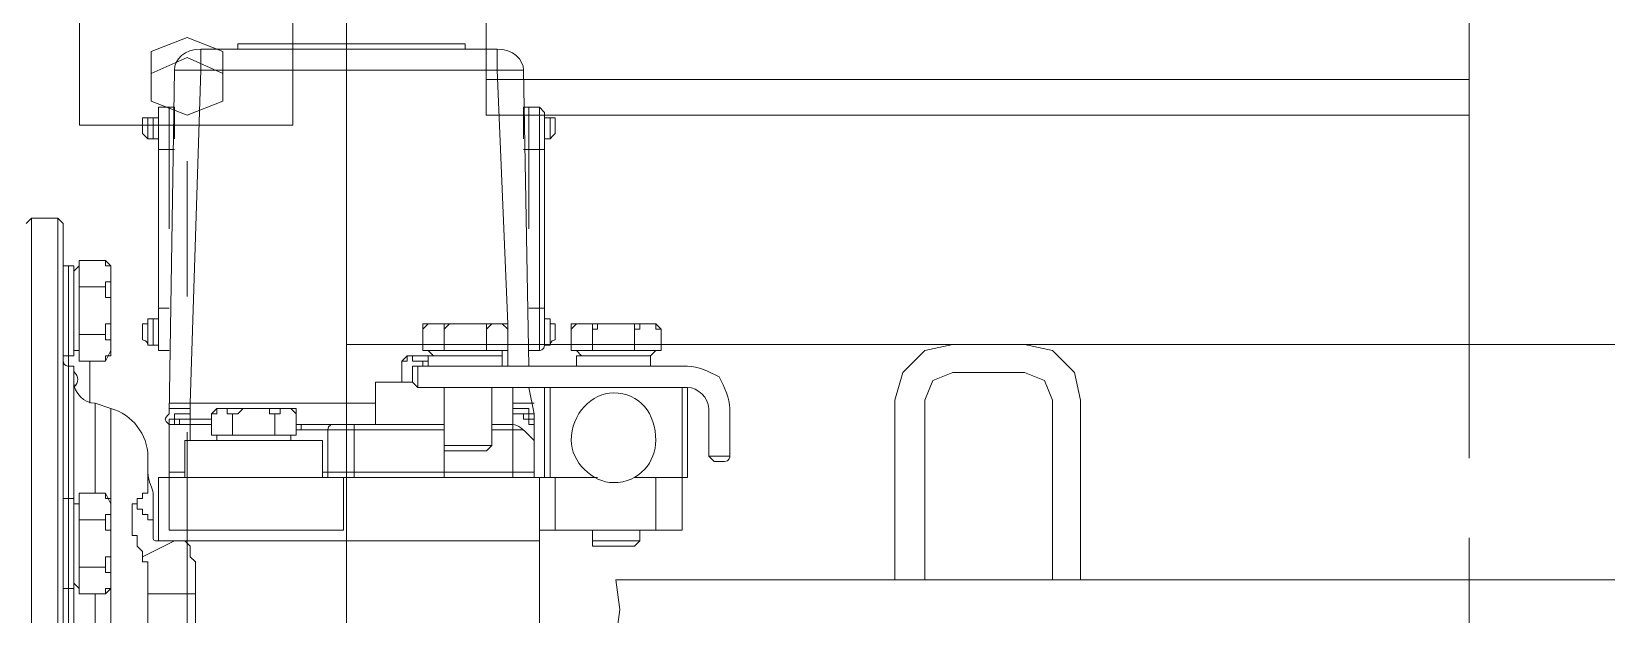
# Model space of a CAD drawing. Header units: millimetres. Extents: x 25083 to 52777, y 24772 to 45779.
# Drawn here: x 49317 to 49427.5, y 36914.4 to 36955.3 of the extents above; entities that cross this region are included whole.
import ezdxf

# ---------------------------------------------------------------- set-up
doc = ezdxf.new("R2010")
doc.units = ezdxf.units.MM
doc.layers.add('小车', color=7, linetype='Continuous')
doc.styles.get("Standard").update_dxf_attribs({"font": ''})
doc.styles.get('Standard').set_extended_font_data('SimSun')
doc.dimstyles.new('15', dxfattribs={"dimtxt": 15, "dimasz": 10, "dimexe": 2, "dimexo": 1, "dimgap": 1, "dimtad": 1, "dimdsep": 46, "dimtxsty": 'Standard', "dimcen": 2.5, "dimadec": 0, "dimazin": 0, "dimtfac": 1, "dimtmove": 2, "dimatfit": 3, "dimfxl": 1, "dimtolj": 1, "dimarcsym": 0})

# ---------------------------------------------------------------- blocks, each defined once
blk = doc.blocks.new('zw$D2F4')
at = {"color": 7, "lineweight": 5}
for points in [[(438.95, 1073.6), (438.95, 1072.11)], [(438.95, 1073.6), (459.74, 1073.6)], [(457.89, 1073.6), (441.17, 1073.6)], [(441.55, 1073.6), (441.55, 1073.97)], [(441.55, 1073.97), (457.51, 1073.97)], [(457.51, 1073.6), (457.51, 1073.97)], [(459.74, 1072.11), (459.74, 1073.6)], [(437.09, 1072.11), (436.72, 1047.98)], [(438.95, 1072.11), (437.09, 1072.11)], [(438.2, 1048.72), (438.95, 1072.11)], [(459.74, 1072.11), (438.95, 1072.11)], [(459.74, 1072.11), (460.49, 1054.29)], [(461.6, 1072.11), (459.74, 1072.11)], [(461.97, 1051.32), (461.6, 1072.11)], [(435.98, 1069.51), (435.98, 1052.43)], [(437.09, 1069.51), (435.98, 1069.51)], [(435.98, 1052.8), (435.98, 1069.14)], [(436.72, 1069.51), (436.72, 1060.97)], [(437.09, 1069.51), (437.09, 1067.29)], [(461.6, 1069.51), (461.6, 1067.29)], [(462.71, 1069.51), (461.6, 1069.51)], [(461.97, 1060.97), (461.97, 1069.51)], [(462.71, 1052.43), (462.71, 1069.51)], [(463.08, 1069.14), (463.08, 1052.8)], [(434.86, 1068.4), (434.86, 1068.77), (435.23, 1068.77)], [(434.86, 1067.66), (434.86, 1068.03)], [(435.23, 1068.77), (435.23, 1067.29)], [(435.6, 1068.77), (435.23, 1068.77)], [(435.6, 1067.29), (435.6, 1068.77)], [(435.98, 1068.77), (435.6, 1068.77)], [(463.08, 1068.77), (463.08, 1067.29)], [(463.08, 1068.77), (463.46, 1068.77)], [(463.46, 1067.29), (463.46, 1068.77)], [(463.83, 1068.4), (463.83, 1068.77), (463.46, 1068.77)], [(463.83, 1068.03), (463.83, 1067.66)], [(435.6, 1067.29), (435.23, 1067.29)], [(463.08, 1067.29), (463.46, 1067.29)], [(437.09, 1066.54), (435.98, 1066.54)], [(463.08, 1066.54), (461.6, 1066.54)], [(426.69, 1061.34), (427.06, 1061.72)], [(427.06, 1061.72), (427.06, 925.8)], [(428.92, 1061.72), (427.06, 1061.72)], [(428.92, 925.8), (428.92, 1061.72)], [(429.29, 1061.34), (428.92, 1061.72)], [(429.29, 926.17), (429.29, 1061.34)], [(429.66, 1058.37), (429.29, 1058.37)], [(429.29, 1058), (429.29, 1058.37)], [(430.03, 1058.37), (429.66, 1058.37)], [(429.66, 1058), (429.66, 1058.37)], [(429.66, 1058), (429.66, 1058.37)], [(430.03, 1052.06), (430.03, 1058.37)], [(430.03, 1058), (430.41, 1058.37)], [(430.03, 1058), (430.03, 1058.37)], [(430.41, 1051.69), (430.41, 1058.74)], [(432.26, 1058.74), (430.41, 1058.74)], [(432.63, 1058.37), (432.26, 1058.74)], [(432.26, 1058.74), (432.26, 1058.37), (432.63, 1058.37)], [(432.63, 1052.43), (432.63, 1058.37)], [(432.63, 1058.37), (432.63, 1058)], [(429.66, 1057.63), (429.66, 1058)], [(429.66, 1057.26), (429.66, 1057.63)], [(429.66, 1057.26), (429.66, 1057.63)], [(432.63, 1058), (432.63, 1057.26), (432.26, 1057.26), (432.26, 1056.89)], [(429.29, 1056.14), (429.29, 1056.52)], [(429.66, 1056.89), (429.66, 1056.52)], [(430.03, 1056.14), (430.03, 1056.52)], [(432.26, 1056.89), (430.41, 1056.89)], [(432.26, 1056.89), (432.26, 1056.14), (432.63, 1056.14), (432.63, 1055.4)], [(429.29, 1055.03), (429.29, 1055.4)], [(429.66, 1055.03), (429.66, 1055.77)], [(429.66, 1055.03), (429.66, 1055.77)], [(430.03, 1055.03), (430.03, 1055.4)], [(432.63, 1055.4), (432.63, 1054.29), (432.26, 1054.29), (432.26, 1053.55)], [(435.98, 1055.4), (436.72, 1055.4)], [(461.97, 1055.4), (463.08, 1055.4)], [(429.66, 1054.29), (429.66, 1054.66)], [(429.66, 1053.55), (429.66, 1053.92)], [(434.86, 1054.29), (435.23, 1054.29), (435.23, 1054.66)], [(435.23, 1054.66), (435.23, 1052.8)], [(435.6, 1054.66), (435.23, 1054.66)], [(435.6, 1052.8), (435.6, 1054.66)], [(435.98, 1054.66), (435.6, 1054.66)], [(454.91, 1054.29), (454.54, 1053.92)], [(454.54, 1053.92), (454.54, 1054.29), (454.91, 1054.29)], [(454.54, 1053.92), (454.54, 1052.43)], [(460.11, 1054.29), (454.91, 1054.29)], [(454.91, 1054.29), (455.29, 1054.29)], [(455.29, 1054.29), (456.03, 1054.29), (456.03, 1053.92)], [(456.03, 1053.92), (456.4, 1054.29), (457.51, 1054.29)], [(456.03, 1053.92), (456.03, 1052.43)], [(457.51, 1054.29), (459, 1054.29), (459, 1053.92)], [(459, 1053.92), (459.37, 1054.29), (459.74, 1054.29)], [(459, 1053.92), (459, 1052.43)], [(459.74, 1054.29), (460.49, 1054.29), (460.49, 1053.92)], [(460.11, 1054.29), (460.49, 1053.92)], [(460.49, 1053.92), (460.49, 1052.43)], [(463.08, 1054.66), (463.08, 1052.8)], [(463.08, 1054.66), (463.46, 1054.66)], [(463.46, 1052.8), (463.46, 1054.66)], [(463.83, 1054.29), (463.46, 1054.29), (463.46, 1054.66)], [(465.31, 1054.29), (464.94, 1053.92)], [(464.94, 1053.92), (464.94, 1054.29), (465.31, 1054.29)], [(464.94, 1053.92), (464.94, 1052.43)], [(470.88, 1054.29), (465.31, 1054.29)], [(465.31, 1054.29), (465.68, 1054.29)], [(465.68, 1054.29), (466.43, 1054.29), (466.43, 1053.92)], [(466.43, 1053.92), (466.8, 1053.92), (466.8, 1054.29), (467.91, 1054.29)], [(466.43, 1053.92), (466.43, 1052.43)], [(467.91, 1054.29), (469.4, 1054.29), (469.4, 1053.92)], [(469.4, 1053.92), (469.77, 1053.92), (469.77, 1054.29), (470.51, 1054.29)], [(469.4, 1053.92), (469.4, 1052.43)], [(470.51, 1054.29), (470.88, 1054.29), (470.88, 1053.92), (471.25, 1053.92)], [(470.88, 1054.29), (471.25, 1053.92)], [(471.25, 1053.92), (471.25, 1052.43)], [(429.66, 1053.17), (429.66, 1053.55)], [(429.66, 1052.8), (429.66, 1053.17)], [(429.66, 1052.8), (429.66, 1053.17)], [(429.66, 1052.43), (429.66, 1052.8)], [(429.66, 1052.43), (429.66, 1052.8)], [(432.26, 1053.55), (430.41, 1053.55)], [(432.26, 1053.55), (432.26, 1053.17), (432.63, 1053.17), (432.63, 1052.8)], [(432.63, 1052.8), (432.63, 1052.06), (432.26, 1052.06), (432.26, 1051.69)], [(435.6, 1052.8), (435.23, 1052.8)], [(463.08, 1052.8), (463.46, 1052.8)], [(429.29, 1052.06), (429.29, 1052.43)], [(429.29, 1052.06), (429.66, 1052.06)], [(429.66, 1052.06), (429.29, 1052.06)], [(429.66, 1052.06), (429.66, 1052.43)], [(429.66, 1052.06), (429.66, 1052.43)], [(429.66, 1052.06), (429.66, 1051.32)], [(430.03, 1052.06), (429.66, 1052.06)], [(430.03, 1052.43), (430.41, 1052.43)], [(430.03, 1052.06), (430.03, 1052.43)], [(432.26, 1051.69), (430.41, 1051.69)], [(431.15, 1048.72), (431.15, 1051.69)], [(431.15, 1050.57), (431.15, 1051.69)], [(432.63, 1052.43), (432.26, 1051.69)], [(436.72, 1052.43), (435.98, 1052.43)], [(453.43, 1052.06), (453.06, 1051.69)], [(453.06, 1051.69), (453.06, 1050.2)], [(453.06, 1051.69), (453.43, 1051.69)], [(454.91, 1052.06), (453.43, 1052.06)], [(453.43, 1051.69), (453.43, 1052.06), (453.8, 1052.06)], [(453.8, 1052.06), (453.8, 1051.69), (454.54, 1051.69)], [(460.49, 1052.43), (454.54, 1052.43)], [(454.54, 1051.69), (454.54, 1051.32)], [(454.54, 1051.69), (454.91, 1051.69)], [(455.29, 1052.06), (454.91, 1052.43)], [(454.91, 1052.06), (454.91, 1051.32)], [(460.11, 1052.06), (454.91, 1052.06)], [(460.11, 1052.06), (460.11, 1052.43)], [(460.49, 1052.43), (460.49, 1051.32)], [(461.97, 1052.43), (462.71, 1052.43)], [(471.25, 1052.43), (464.94, 1052.43)], [(465.68, 1052.06), (465.31, 1052.43)], [(465.31, 1052.06), (465.31, 1051.32)], [(470.51, 1052.06), (465.31, 1052.06)], [(470.51, 1052.06), (470.88, 1052.43)], [(429.66, 1051.32), (429.66, 1042.03)], [(430.03, 1051.32), (429.66, 1051.32)], [(430.03, 996.36), (430.03, 1051.32)], [(431.15, 1048.72), (431.15, 1050.57)], [(453.8, 1050.2), (453.8, 1050.95)], [(454.17, 1049.83), (454.17, 1051.32)], [(473.11, 1051.32), (454.17, 1051.32)], [(451.2, 1050.2), (451.2, 1047.23)], [(453.8, 1050.2), (451.2, 1050.2)], [(454.17, 1049.83), (473.11, 1049.83)], [(456.03, 1049.83), (456.03, 1045.75)], [(459.37, 1049.83), (459.37, 1045.75)], [(460.86, 1049.83), (460.86, 1047.23)], [(462.34, 1047.98), (461.97, 1049.83)], [(463.08, 1043.52), (463.08, 1049.83)], [(463.46, 1043.52), (463.46, 1049.83)], [(472.74, 1039.81), (472.74, 1049.83)], [(473.11, 1043.52), (473.11, 1049.83)], [(431.52, 1048.72), (431.52, 1042.4)], [(432.63, 1048.35), (431.52, 1048.72)], [(432.63, 939.17), (432.63, 1048.35)], [(436.72, 1048.72), (438.2, 1048.72)], [(438.2, 1048.35), (436.72, 1048.35), (436.72, 1047.98)], [(438.2, 1048.35), (438.2, 1048.72)], [(438.2, 1048.72), (451.2, 1048.72)], [(440.06, 1048.35), (439.69, 1047.98)], [(439.69, 1047.98), (440.06, 1047.98), (440.06, 1048.35)], [(445.26, 1048.35), (440.06, 1048.35)], [(440.06, 1048.35), (440.43, 1048.35)], [(440.43, 1048.35), (440.8, 1048.35), (440.8, 1047.98), (441.17, 1047.98)], [(441.17, 1047.98), (441.55, 1047.98), (441.92, 1048.35), (442.66, 1048.35)], [(442.66, 1048.35), (443.77, 1048.35), (443.77, 1047.98), (444.15, 1047.98)], [(444.15, 1047.98), (444.52, 1047.98), (444.52, 1048.35), (444.89, 1048.35)], [(444.89, 1048.35), (445.63, 1048.35), (445.63, 1047.98)], [(445.26, 1048.35), (445.63, 1047.98)], [(460.86, 1048.72), (462.34, 1048.72)], [(462.34, 1047.98), (461.97, 1047.98), (461.97, 1048.35), (461.23, 1048.35), (460.86, 1048.35)], [(474.6, 1045), (474.6, 1048.35)], [(476.08, 1045), (476.08, 1048.35)], [(438.2, 1047.98), (437.09, 1047.98), (437.09, 1047.6), (436.72, 1047.6), (436.72, 1047.23)], [(438.2, 1047.98), (437.09, 1047.98), (437.09, 1047.6), (436.72, 1047.6), (436.72, 1047.23)], [(436.72, 1039.81), (436.72, 1047.23)], [(437.09, 1047.23), (436.72, 1047.23), (436.72, 1046.86)], [(437.09, 1047.23), (436.72, 1047.23), (436.72, 1046.86)], [(437.46, 1047.6), (437.09, 1047.6), (437.09, 1047.23)], [(438.2, 1047.23), (437.09, 1047.23)], [(437.46, 1047.23), (437.09, 1047.23)], [(437.46, 1047.23), (437.46, 1047.6)], [(438.2, 1047.6), (437.46, 1047.6)], [(438.2, 1047.23), (437.46, 1047.23)], [(438.2, 1047.23), (437.46, 1047.23)], [(438.2, 1047.98), (438.2, 1047.23)], [(438.2, 1047.23), (438.2, 1047.6)], [(439.69, 1047.6), (438.2, 1047.6)], [(438.2, 1047.23), (438.2, 1046.12)], [(439.69, 1047.23), (438.2, 1047.23)], [(439.69, 1047.98), (439.69, 1046.49)], [(441.17, 1047.98), (441.17, 1046.49)], [(444.15, 1047.98), (444.15, 1046.49)], [(445.63, 1047.98), (445.63, 1046.49)], [(446.37, 1047.23), (445.63, 1047.23)], [(446.37, 1047.23), (446, 1047.23), (446, 1046.86)], [(454.17, 1047.23), (446.37, 1047.23)], [(449.72, 1047.23), (449.72, 1043.52)], [(455.29, 1047.23), (454.17, 1047.23)], [(455.29, 1047.23), (456.03, 1047.23)], [(459.37, 1047.23), (460.86, 1047.23)], [(462.34, 1047.23), (461.97, 1047.23), (461.97, 1047.6), (461.6, 1047.6), (461.6, 1047.98), (460.86, 1047.98)], [(462.34, 1047.23), (462.34, 1047.6), (461.97, 1047.6), (461.97, 1047.98), (461.6, 1047.98), (461.23, 1047.98), (460.86, 1047.98)], [(460.86, 1047.23), (460.86, 1046.86)], [(462.34, 1043.52), (462.34, 1047.23)], [(437.83, 1046.12), (437.83, 1043.52)], [(447.49, 1046.12), (437.83, 1046.12)], [(445.63, 1046.49), (439.69, 1046.49)], [(440.06, 1046.12), (440.06, 1046.49)], [(445.26, 1046.12), (445.26, 1046.49)], [(446, 1046.86), (445.63, 1046.86)], [(456.03, 1046.86), (446, 1046.86)], [(447.49, 1046.12), (447.49, 1043.52)], [(447.86, 1043.52), (447.86, 1046.86)], [(461.6, 1046.86), (459.37, 1046.86)], [(460.86, 1046.86), (460.86, 1043.52)], [(461.97, 1046.49), (462.34, 1046.12)], [(462.34, 1043.89), (462.34, 1046.12)], [(435.23, 1043.89), (435.23, 1045)], [(456.03, 1045.38), (456.03, 1045.75)], [(456.03, 1045.75), (459.37, 1045.75)], [(456.03, 1043.52), (456.03, 1045.38)], [(456.03, 1045.38), (459, 1045.38)], [(459, 1045.38), (459.37, 1045.75)], [(474.6, 1045), (476.08, 1045)], [(435.23, 1043.89), (435.23, 1042.4), (434.86, 1042.4), (434.86, 1042.03), (434.49, 1042.03), (434.49, 1041.66), (434.12, 1041.66)], [(436.72, 1043.89), (437.83, 1043.89)], [(462.34, 1043.89), (447.49, 1043.89)], [(474.97, 1044.63), (475.71, 1044.63)], [(435.98, 1039.06), (435.98, 1043.52)], [(466.8, 1043.52), (435.98, 1043.52)], [(448.97, 1039.81), (448.97, 1043.52)], [(462.71, 952.16), (462.71, 1043.52)], [(463.83, 1043.52), (463.83, 1039.81)], [(473.11, 1043.52), (469.4, 1043.52)], [(470.88, 1039.81), (470.88, 1043.52)], [(429.66, 1042.03), (429.29, 1042.03)], [(429.29, 1041.66), (429.29, 1042.03)], [(430.03, 1042.03), (429.66, 1042.03)], [(429.66, 1041.66), (429.66, 1042.03)], [(429.66, 1041.66), (429.66, 1042.03)], [(429.66, 1041.29), (429.66, 1041.66)], [(429.66, 1041.29), (429.66, 1041.66)], [(430.03, 1041.66), (430.03, 1042.03)], [(430.03, 1041.66), (430.41, 1041.66)], [(430.41, 1035.35), (430.41, 1042.4)], [(432.26, 1042.4), (430.41, 1042.4)], [(432.63, 1041.66), (432.26, 1042.4)], [(432.26, 1042.4), (432.26, 1042.03), (432.63, 1042.03), (432.63, 1041.66)], [(432.63, 1035.72), (432.63, 1041.66)], [(432.63, 1041.66), (432.63, 1041.29)], [(434.86, 1037.95), (434.86, 1038.32), (434.49, 1038.69), (434.49, 1039.43), (434.12, 1039.43), (434.12, 1040.92), (434.12, 1041.29), (434.12, 1041.66)], [(435.6, 1040.55), (435.23, 1040.55), (435.23, 1040.92), (434.86, 1040.92), (434.86, 1041.29), (434.49, 1041.29), (434.49, 1041.66), (434.12, 1041.66)], [(435.6, 1039.43), (435.6, 1042.4)], [(429.66, 1040.92), (429.66, 1041.29)], [(429.66, 1040.92), (429.66, 1041.29)], [(429.66, 1040.92), (429.66, 1040.55)], [(429.66, 1040.18), (429.66, 1040.55)], [(432.26, 1040.55), (430.41, 1040.55)], [(432.63, 1041.29), (432.63, 1040.92), (432.26, 1040.92), (432.26, 1040.55)], [(432.26, 1040.55), (432.26, 1039.81), (432.63, 1039.81), (432.63, 1038.69)], [(429.66, 1039.81), (429.66, 1039.43)], [(448.97, 1039.81), (436.72, 1039.81)], [(472.74, 1039.81), (462.71, 1039.81)], [(466.43, 1039.81), (466.43, 1039.06)], [(469.77, 1039.81), (469.77, 1039.06)], [(429.29, 1038.69), (429.29, 1039.06)], [(429.66, 1038.32), (429.66, 1039.06)], [(429.66, 1038.32), (429.66, 1039.06)], [(430.03, 1038.69), (430.03, 1039.06)], [(432.63, 1038.69), (432.63, 1037.95), (432.26, 1037.95), (432.26, 1037.21)], [(437.09, 1039.06), (434.86, 1037.95)], [(435.98, 1039.06), (462.71, 1039.06)], [(438.57, 1035.35), (438.57, 1037.58), (438.2, 1037.95), (438.2, 1038.69), (437.83, 1039.06)], [(466.43, 1038.69), (466.43, 1039.06)], [(466.43, 1039.06), (469.77, 1039.06)], [(466.43, 1038.69), (469.4, 1038.69)], [(469.4, 1038.69), (469.77, 1039.06)], [(429.29, 1037.58), (429.29, 1037.95)], [(429.66, 1037.21), (429.66, 1037.58)], [(430.03, 1037.58), (430.03, 1037.95)], [(432.26, 1037.21), (430.41, 1037.21)], [(432.26, 1037.21), (432.26, 1036.83), (432.63, 1036.83), (432.63, 1036.09)], [(434.86, 1037.95), (434.86, 1037.58), (435.23, 1037.58), (435.23, 1035.35)], [(429.29, 1035.72), (429.29, 1036.09)], [(429.66, 1036.46), (429.66, 1036.83)], [(429.66, 1036.46), (429.66, 1036.83)], [(429.66, 1036.09), (429.66, 1036.46)], [(429.66, 1035.72), (429.66, 1036.09)], [(429.66, 1035.72), (429.66, 1036.09)], [(430.03, 1036.09), (430.41, 1035.72)], [(430.03, 1035.72), (430.03, 1036.09)], [(432.63, 1036.09), (432.63, 1035.72), (432.26, 1035.72), (432.26, 1035.35)], [(429.66, 1035.72), (429.29, 1035.72)], [(429.66, 1035.72), (429.66, 1016.78)], [(430.03, 1035.72), (429.66, 1035.72)], [(432.26, 1035.35), (430.41, 1035.35)], [(431.52, 1035.35), (431.52, 1016.78)], [(432.63, 1035.72), (432.26, 1035.35)], [(435.23, 942.51), (435.23, 1035.35)], [(438.57, 1035.35), (435.23, 1035.35)], [(438.57, 1035.35), (438.57, 1032.75)]]:
    blk.add_lwpolyline(points, dxfattribs=at)
for points in [[(438.95, 1073.6), (437.83, 1073.6), (437.09, 1072.86), (437.09, 1072.11)], [(441.55, 1073.97), (441.55, 1073.97), (441.92, 1073.97), (441.92, 1073.97)], [(441.92, 1073.97), (442.29, 1073.97), (442.29, 1073.97), (442.66, 1073.97)], [(456.03, 1073.97), (456.4, 1073.97), (456.4, 1073.97), (456.77, 1073.97)], [(456.77, 1073.97), (456.77, 1073.97), (457.14, 1073.97), (457.14, 1073.97)], [(461.6, 1072.11), (461.6, 1072.86), (460.86, 1073.6), (459.74, 1073.6)], [(435.98, 1069.51), (435.98, 1069.51), (435.98, 1069.14), (435.98, 1069.14)], [(463.08, 1069.14), (463.08, 1069.14), (462.71, 1069.51), (462.71, 1069.51)], [(434.86, 1068.4), (434.86, 1068.4), (434.86, 1068.4), (434.86, 1068.4)], [(434.86, 1068.4), (434.86, 1068.4), (434.86, 1068.4), (434.86, 1068.4)], [(434.86, 1068.4), (434.86, 1068.03), (434.86, 1068.03), (434.86, 1068.03)], [(463.83, 1068.4), (463.83, 1068.4), (463.83, 1068.4), (463.83, 1068.4)], [(463.83, 1068.4), (463.83, 1068.4), (463.83, 1068.4), (463.83, 1068.4)], [(463.83, 1068.03), (463.83, 1068.03), (463.83, 1068.03), (463.83, 1068.4)], [(434.86, 1067.66), (435.23, 1067.29), (435.23, 1067.29), (435.23, 1067.29)], [(434.86, 1067.66), (434.86, 1067.66), (434.86, 1067.66), (434.86, 1067.66)], [(435.6, 1067.29), (435.6, 1067.29), (435.6, 1067.29), (435.6, 1067.29)], [(435.6, 1067.29), (435.6, 1067.29), (435.6, 1067.29), (435.98, 1067.29)], [(435.6, 1067.29), (435.6, 1067.29), (435.6, 1067.29), (435.98, 1067.29)], [(463.08, 1067.29), (463.08, 1067.29), (463.08, 1067.29), (463.08, 1067.29)], [(463.08, 1067.29), (463.08, 1067.29), (463.08, 1067.29), (463.08, 1067.29)], [(463.08, 1067.29), (463.08, 1067.29), (463.08, 1067.29), (463.08, 1067.29)], [(463.46, 1067.29), (463.46, 1067.29), (463.46, 1067.29), (463.83, 1067.66)], [(463.83, 1067.66), (463.83, 1067.66), (463.83, 1067.66), (463.83, 1067.66)], [(429.66, 1058.37), (429.66, 1058.37), (429.66, 1058.37), (429.66, 1058.37)], [(429.66, 1058.37), (429.66, 1058.37), (429.66, 1058.37), (429.66, 1058.37)], [(429.66, 1058.37), (429.66, 1058.37), (429.66, 1058.37), (429.66, 1058.37)], [(429.66, 1058.37), (429.66, 1058.37), (429.66, 1058.37), (429.66, 1058.37)], [(429.66, 1058.37), (429.66, 1058.37), (429.66, 1058.37), (429.66, 1058.37)], [(429.66, 1058.37), (429.66, 1058.37), (429.66, 1058.37), (429.66, 1058.37)], [(429.66, 1058.37), (429.66, 1058.37), (429.66, 1058.37), (429.66, 1058.37)], [(429.66, 1058.37), (429.66, 1058.37), (429.66, 1058.37), (429.66, 1058.37)], [(429.66, 1058.37), (429.66, 1058.37), (429.66, 1058.37), (429.66, 1058.37)], [(429.66, 1058.37), (429.66, 1058.37), (429.66, 1058.37), (429.66, 1058.37)], [(429.29, 1057.63), (429.29, 1057.63), (429.29, 1057.63), (429.29, 1057.26)], [(429.29, 1057.63), (429.29, 1057.63), (429.29, 1057.63), (429.29, 1057.63)], [(429.66, 1057.63), (429.66, 1057.63), (429.66, 1057.63), (429.66, 1058)], [(429.66, 1058), (429.66, 1058), (429.66, 1058), (429.66, 1058)], [(429.66, 1058), (429.66, 1058), (429.66, 1058), (429.66, 1058)], [(429.66, 1058), (429.66, 1058), (429.66, 1058), (429.66, 1058)], [(429.66, 1058), (429.66, 1058), (429.66, 1058), (429.66, 1058)], [(429.66, 1057.63), (429.66, 1057.63), (429.66, 1057.63), (429.66, 1057.63)], [(429.66, 1056.89), (429.66, 1056.89), (429.66, 1057.26), (429.66, 1057.26)], [(429.66, 1056.89), (429.66, 1056.89), (429.66, 1057.26), (429.66, 1057.26)], [(429.66, 1057.26), (429.66, 1057.26), (429.66, 1057.26), (429.66, 1057.26)], [(429.66, 1057.26), (429.66, 1057.26), (429.66, 1057.26), (429.66, 1057.26)], [(430.03, 1057.63), (430.03, 1057.63), (430.03, 1057.63), (430.03, 1057.63)], [(430.03, 1057.26), (430.03, 1057.63), (430.03, 1057.63), (430.03, 1057.63)], [(429.29, 1056.52), (429.29, 1056.52), (429.29, 1056.52), (429.29, 1056.89)], [(429.29, 1056.52), (429.29, 1056.52), (429.29, 1056.52), (429.29, 1056.14)], [(429.66, 1056.14), (429.66, 1056.52), (429.66, 1056.52), (429.66, 1056.89)], [(429.66, 1056.52), (429.66, 1056.52), (429.66, 1056.52), (429.66, 1056.89)], [(429.66, 1056.89), (429.66, 1056.89), (429.66, 1056.89), (429.66, 1056.89)], [(429.66, 1056.14), (429.66, 1056.14), (429.66, 1056.52), (429.66, 1056.52)], [(429.66, 1056.14), (429.66, 1056.14), (429.66, 1056.14), (429.66, 1056.14)], [(429.66, 1055.77), (429.66, 1055.77), (429.66, 1055.77), (429.66, 1056.14)], [(429.66, 1055.77), (429.66, 1055.77), (429.66, 1056.14), (429.66, 1056.14)], [(429.66, 1056.14), (429.66, 1056.14), (429.66, 1056.14), (429.66, 1056.14)], [(430.03, 1056.89), (430.03, 1056.52), (430.03, 1056.52), (430.03, 1056.52)], [(430.03, 1056.14), (430.03, 1056.52), (430.03, 1056.52), (430.03, 1056.52)], [(429.66, 1055.03), (429.66, 1054.66), (429.66, 1054.66), (429.66, 1054.66)], [(429.66, 1055.03), (429.66, 1054.66), (429.66, 1054.66), (429.66, 1054.29)], [(429.29, 1054.29), (429.29, 1054.29), (429.29, 1054.29), (429.29, 1053.92)], [(429.29, 1053.92), (429.29, 1053.92), (429.29, 1053.92), (429.29, 1053.92)], [(429.66, 1054.66), (429.66, 1054.29), (429.66, 1054.29), (429.66, 1054.29)], [(429.66, 1054.29), (429.66, 1054.29), (429.66, 1054.29), (429.66, 1054.29)], [(429.66, 1054.29), (429.66, 1054.29), (429.66, 1054.29), (429.66, 1054.29)], [(429.66, 1054.29), (429.66, 1054.29), (429.66, 1053.92), (429.66, 1053.92)], [(429.66, 1054.29), (429.66, 1053.92), (429.66, 1053.92), (429.66, 1053.92)], [(429.66, 1053.92), (429.66, 1053.55), (429.66, 1053.55), (429.66, 1053.17)], [(429.66, 1053.92), (429.66, 1053.92), (429.66, 1053.92), (429.66, 1053.92)], [(430.03, 1053.92), (430.03, 1054.29), (430.03, 1054.29), (430.03, 1054.29)], [(430.03, 1053.92), (430.03, 1053.92), (430.03, 1053.92), (430.03, 1053.92)], [(434.86, 1054.29), (434.86, 1054.29), (434.86, 1054.29), (434.86, 1054.29)], [(434.86, 1054.29), (434.86, 1054.29), (434.86, 1053.92), (434.86, 1053.92)], [(434.86, 1053.92), (434.86, 1053.92), (434.86, 1053.55), (434.86, 1053.55)], [(463.83, 1054.29), (463.83, 1054.29), (463.83, 1054.29), (463.83, 1054.29)], [(463.83, 1053.92), (463.83, 1053.92), (463.83, 1054.29), (463.83, 1054.29)], [(463.83, 1053.55), (463.83, 1053.55), (463.83, 1053.92), (463.83, 1053.92)], [(429.29, 1053.17), (429.29, 1053.17), (429.29, 1053.17), (429.29, 1052.8)], [(429.29, 1052.8), (429.29, 1052.8), (429.29, 1052.8), (429.29, 1052.8)], [(429.66, 1053.55), (429.66, 1053.55), (429.66, 1053.55), (429.66, 1053.17)], [(429.66, 1053.17), (429.66, 1053.17), (429.66, 1053.17), (429.66, 1053.17)], [(429.66, 1053.17), (429.66, 1053.17), (429.66, 1053.17), (429.66, 1053.17)], [(429.66, 1052.8), (429.66, 1052.8), (429.66, 1052.8), (429.66, 1052.8)], [(429.66, 1052.8), (429.66, 1052.8), (429.66, 1052.8), (429.66, 1052.8)], [(430.03, 1052.8), (430.03, 1053.17), (430.03, 1053.17), (430.03, 1053.17)], [(430.03, 1052.8), (430.03, 1052.8), (430.03, 1052.8), (430.03, 1052.8)], [(430.03, 1052.8), (430.03, 1052.8), (430.03, 1052.8), (430.03, 1052.8)], [(434.86, 1053.55), (434.86, 1053.55), (434.86, 1053.17), (434.86, 1053.17)], [(434.86, 1053.17), (435.23, 1053.17), (435.23, 1052.8), (435.23, 1052.8)], [(435.6, 1052.8), (435.6, 1052.8), (435.6, 1052.8), (435.6, 1052.8)], [(435.6, 1052.8), (435.6, 1052.8), (435.6, 1052.8), (435.98, 1052.8)], [(435.6, 1052.8), (435.6, 1052.8), (435.6, 1052.8), (435.98, 1052.8)], [(435.98, 1052.8), (435.98, 1052.43), (435.98, 1052.43), (435.98, 1052.43)], [(462.71, 1052.43), (462.71, 1052.43), (463.08, 1052.43), (463.08, 1052.8)], [(463.08, 1052.8), (463.08, 1052.8), (463.08, 1052.8), (463.08, 1052.8)], [(463.08, 1052.8), (463.08, 1052.8), (463.08, 1052.8), (463.08, 1052.8)], [(463.08, 1052.8), (463.08, 1052.8), (463.08, 1052.8), (463.08, 1052.8)], [(463.46, 1052.8), (463.46, 1052.8), (463.46, 1053.17), (463.83, 1053.17)], [(463.83, 1053.17), (463.83, 1053.17), (463.83, 1053.55), (463.83, 1053.55)], [(429.29, 1051.69), (429.29, 1051.32), (429.66, 1051.32), (429.66, 1051.32)], [(429.66, 1052.43), (429.66, 1052.43), (429.66, 1052.43), (429.66, 1052.43)], [(429.66, 1052.43), (429.66, 1052.43), (429.66, 1052.43), (429.66, 1052.43)], [(429.66, 1052.43), (429.66, 1052.43), (429.66, 1052.43), (429.66, 1052.43)], [(429.66, 1052.43), (429.66, 1052.43), (429.66, 1052.43), (429.66, 1052.43)], [(429.66, 1052.06), (429.66, 1052.06), (429.66, 1052.06), (429.66, 1052.06)], [(429.66, 1052.06), (429.66, 1052.06), (429.66, 1052.06), (429.66, 1052.06)], [(429.66, 1052.06), (429.66, 1052.06), (429.66, 1052.06), (429.66, 1052.06)], [(429.66, 1052.06), (429.66, 1052.06), (429.66, 1052.06), (429.66, 1052.06)], [(429.66, 1052.06), (429.66, 1052.06), (429.66, 1052.06), (429.66, 1052.06)], [(429.66, 1052.06), (429.66, 1052.06), (429.66, 1052.06), (429.66, 1052.06)], [(429.66, 1052.06), (429.66, 1052.06), (429.66, 1052.06), (429.66, 1052.06)], [(429.66, 1052.06), (429.66, 1052.06), (429.66, 1052.06), (429.66, 1052.06)], [(460.11, 1051.69), (460.11, 1052.06), (460.11, 1052.06), (460.11, 1052.06)], [(460.11, 1051.69), (460.11, 1052.06), (460.11, 1052.06), (460.11, 1052.06)], [(460.11, 1051.32), (460.11, 1051.69), (460.11, 1051.69), (460.11, 1051.69)], [(470.51, 1051.69), (470.51, 1052.06), (470.51, 1052.06), (470.51, 1052.06)], [(470.51, 1051.69), (470.51, 1052.06), (470.51, 1052.06), (470.51, 1052.06)], [(470.51, 1051.32), (470.51, 1051.69), (470.51, 1051.69), (470.51, 1051.69)], [(430.03, 1049.83), (430.41, 1050.2), (430.41, 1050.57), (430.03, 1050.95)], [(430.03, 1050.2), (430.03, 1050.2), (430.03, 1050.57), (430.03, 1050.57)], [(454.17, 1051.32), (454.17, 1051.32), (454.17, 1051.32), (453.8, 1051.32)], [(453.8, 1051.32), (453.8, 1051.32), (453.8, 1051.32), (453.8, 1050.95)], [(475.34, 1050.57), (474.6, 1050.95), (473.85, 1051.32), (473.11, 1051.32)], [(476.08, 1048.35), (476.08, 1049.09), (475.71, 1049.83), (475.34, 1050.57)], [(430.03, 1050.2), (430.03, 1049.46), (430.78, 1048.72), (431.52, 1048.72)], [(453.8, 1050.2), (453.8, 1050.2), (454.17, 1049.83), (454.17, 1049.83)], [(474.6, 1048.35), (474.6, 1049.09), (473.85, 1049.83), (473.11, 1049.83)], [(435.23, 1045), (435.23, 1046.49), (434.12, 1047.98), (432.63, 1048.35)], [(438.2, 1048.35), (438.2, 1048.35), (438.2, 1048.35), (438.2, 1047.98)], [(436.72, 1047.98), (436.35, 1047.6), (436.35, 1047.6), (436.72, 1047.23)], [(436.72, 1047.23), (436.72, 1047.23), (436.72, 1047.23), (436.72, 1047.23)], [(438.2, 1047.98), (438.2, 1047.98), (438.2, 1047.98), (438.2, 1047.98)], [(438.2, 1047.6), (438.2, 1047.6), (438.2, 1047.6), (438.2, 1047.6)], [(438.2, 1047.23), (438.2, 1047.23), (438.2, 1047.23), (438.2, 1047.23)], [(438.2, 1047.23), (438.2, 1047.23), (438.2, 1047.23), (438.2, 1047.23)], [(438.2, 1047.23), (438.2, 1047.23), (438.2, 1047.23), (438.2, 1047.23)], [(448.23, 1047.23), (448.23, 1047.23), (447.86, 1047.23), (447.86, 1046.86)], [(461.97, 1046.49), (461.6, 1046.86), (461.23, 1047.23), (460.86, 1047.23)], [(460.86, 1047.23), (460.86, 1047.23), (460.86, 1047.23), (460.86, 1047.23)], [(462.34, 1047.23), (462.34, 1047.6), (462.34, 1047.6), (462.34, 1047.98)], [(462.34, 1047.23), (462.34, 1047.23), (462.34, 1047.23), (462.34, 1047.23)], [(474.6, 1045), (474.6, 1045), (474.97, 1044.63), (474.97, 1044.63)], [(475.71, 1044.63), (476.08, 1044.63), (476.08, 1045), (476.08, 1045)], [(435.23, 1043.89), (435.23, 1043.15), (435.6, 1042.78), (435.6, 1042.4)], [(429.66, 1042.03), (429.66, 1042.03), (429.66, 1042.03), (429.66, 1042.03)], [(429.66, 1042.03), (429.66, 1042.03), (429.66, 1042.03), (429.66, 1042.03)], [(429.66, 1042.03), (429.66, 1042.03), (429.66, 1042.03), (429.66, 1042.03)], [(429.66, 1042.03), (429.66, 1042.03), (429.66, 1042.03), (429.66, 1042.03)], [(429.66, 1042.03), (429.66, 1042.03), (429.66, 1042.03), (429.66, 1042.03)], [(429.66, 1042.03), (429.66, 1042.03), (429.66, 1042.03), (429.66, 1042.03)], [(429.66, 1042.03), (429.66, 1042.03), (429.66, 1042.03), (429.66, 1042.03)], [(429.66, 1042.03), (429.66, 1042.03), (429.66, 1042.03), (429.66, 1042.03)], [(429.66, 1042.03), (429.66, 1042.03), (429.66, 1042.03), (429.66, 1042.03)], [(429.66, 1042.03), (429.66, 1042.03), (429.66, 1042.03), (429.66, 1042.03)], [(429.66, 1041.66), (429.66, 1041.66), (429.66, 1041.66), (429.66, 1041.66)], [(429.66, 1041.66), (429.66, 1041.66), (429.66, 1041.66), (429.66, 1041.66)], [(429.66, 1041.66), (429.66, 1041.66), (429.66, 1041.66), (429.66, 1041.66)], [(429.66, 1041.66), (429.66, 1041.66), (429.66, 1041.66), (429.66, 1041.66)], [(429.29, 1041.29), (429.29, 1040.92), (429.29, 1040.92), (429.29, 1040.92)], [(429.29, 1041.29), (429.29, 1041.29), (429.29, 1041.29), (429.29, 1041.29)], [(429.66, 1041.29), (429.66, 1041.29), (429.66, 1041.29), (429.66, 1041.29)], [(429.66, 1041.29), (429.66, 1041.29), (429.66, 1041.29), (429.66, 1041.29)], [(429.66, 1040.18), (429.66, 1040.55), (429.66, 1040.55), (429.66, 1040.92)], [(429.66, 1040.55), (429.66, 1040.55), (429.66, 1040.55), (429.66, 1040.92)], [(429.66, 1040.92), (429.66, 1040.92), (429.66, 1040.92), (429.66, 1040.92)], [(429.66, 1040.92), (429.66, 1040.92), (429.66, 1040.92), (429.66, 1040.92)], [(430.03, 1041.29), (430.03, 1041.29), (430.03, 1041.29), (430.03, 1041.29)], [(430.03, 1040.92), (430.03, 1040.92), (430.03, 1040.92), (430.03, 1041.29)], [(429.29, 1040.18), (429.29, 1039.81), (429.29, 1039.81), (429.29, 1039.81)], [(429.29, 1040.18), (429.29, 1040.18), (429.29, 1040.18), (429.29, 1040.18)], [(429.66, 1039.81), (429.66, 1039.81), (429.66, 1040.18), (429.66, 1040.18)], [(429.66, 1039.81), (429.66, 1040.18), (429.66, 1040.18), (429.66, 1040.18)], [(429.66, 1040.18), (429.66, 1040.18), (429.66, 1040.18), (429.66, 1040.18)], [(429.66, 1039.06), (429.66, 1039.43), (429.66, 1039.43), (429.66, 1039.81)], [(429.66, 1039.43), (429.66, 1039.81), (429.66, 1039.81), (429.66, 1039.81)], [(429.66, 1039.81), (429.66, 1039.81), (429.66, 1039.81), (429.66, 1039.81)], [(429.66, 1039.81), (429.66, 1039.81), (429.66, 1039.81), (429.66, 1039.81)], [(429.66, 1039.06), (429.66, 1039.43), (429.66, 1039.43), (429.66, 1039.43)], [(430.03, 1040.18), (430.03, 1040.18), (430.03, 1040.18), (430.03, 1040.18)], [(430.03, 1039.81), (430.03, 1039.81), (430.03, 1039.81), (430.03, 1040.18)], [(435.6, 1039.43), (435.6, 1039.06), (435.6, 1039.06), (435.98, 1039.06)], [(429.66, 1038.32), (429.66, 1038.32), (429.66, 1038.32), (429.66, 1037.95)], [(429.66, 1038.32), (429.66, 1038.32), (429.66, 1037.95), (429.66, 1037.95)], [(429.29, 1037.95), (429.29, 1037.58), (429.29, 1037.58), (429.29, 1037.58)], [(429.29, 1037.21), (429.29, 1037.58), (429.29, 1037.58), (429.29, 1037.58)], [(429.66, 1037.95), (429.66, 1037.95), (429.66, 1037.95), (429.66, 1037.95)], [(429.66, 1037.95), (429.66, 1037.95), (429.66, 1037.58), (429.66, 1037.58)], [(429.66, 1037.95), (429.66, 1037.58), (429.66, 1037.58), (429.66, 1037.21)], [(429.66, 1037.95), (429.66, 1037.95), (429.66, 1037.95), (429.66, 1037.95)], [(429.66, 1037.58), (429.66, 1037.58), (429.66, 1037.58), (429.66, 1037.21)], [(429.66, 1037.21), (429.66, 1037.21), (429.66, 1036.83), (429.66, 1036.83)], [(429.66, 1037.21), (429.66, 1037.21), (429.66, 1036.83), (429.66, 1036.83)], [(429.66, 1037.21), (429.66, 1037.21), (429.66, 1037.21), (429.66, 1037.21)], [(430.03, 1037.58), (430.03, 1037.58), (430.03, 1037.58), (430.03, 1037.95)], [(430.03, 1037.58), (430.03, 1037.58), (430.03, 1037.58), (430.03, 1037.21)], [(429.29, 1036.83), (429.29, 1036.46), (429.29, 1036.46), (429.29, 1036.46)], [(429.29, 1036.46), (429.29, 1036.46), (429.29, 1036.46), (429.29, 1036.46)], [(429.66, 1036.83), (429.66, 1036.83), (429.66, 1036.83), (429.66, 1036.83)], [(429.66, 1036.83), (429.66, 1036.83), (429.66, 1036.83), (429.66, 1036.83)], [(429.66, 1036.46), (429.66, 1036.46), (429.66, 1036.46), (429.66, 1036.46)], [(429.66, 1036.46), (429.66, 1036.46), (429.66, 1036.46), (429.66, 1036.09)], [(429.66, 1036.09), (429.66, 1036.09), (429.66, 1036.09), (429.66, 1036.09)], [(429.66, 1036.09), (429.66, 1036.09), (429.66, 1036.09), (429.66, 1036.09)], [(429.66, 1036.09), (429.66, 1036.09), (429.66, 1036.09), (429.66, 1036.09)], [(429.66, 1036.09), (429.66, 1036.09), (429.66, 1036.09), (429.66, 1036.09)], [(430.03, 1036.46), (430.03, 1036.46), (430.03, 1036.46), (430.03, 1036.83)], [(430.03, 1036.46), (430.03, 1036.46), (430.03, 1036.46), (430.03, 1036.46)], [(430.03, 1036.46), (430.03, 1036.46), (430.03, 1036.46), (430.03, 1036.46)], [(429.66, 1035.72), (429.66, 1035.72), (429.66, 1035.72), (429.66, 1035.72)], [(429.66, 1035.72), (429.66, 1035.72), (429.66, 1035.72), (429.66, 1035.72)], [(429.66, 1035.72), (429.66, 1035.72), (429.66, 1035.72), (429.66, 1035.72)], [(429.66, 1035.72), (429.66, 1035.72), (429.66, 1035.72), (429.66, 1035.72)], [(429.66, 1035.72), (429.66, 1035.72), (429.66, 1035.72), (429.66, 1035.72)], [(429.66, 1035.72), (429.66, 1035.72), (429.66, 1035.72), (429.66, 1035.72)], [(429.66, 1035.72), (429.66, 1035.72), (429.66, 1035.72), (429.66, 1035.72)], [(429.66, 1035.72), (429.66, 1035.72), (429.66, 1035.72), (429.66, 1035.72)]]:
    blk.add_open_spline(points, degree=3, dxfattribs=at)
blk.add_open_spline([(467.91, 1049.46), (466.43, 1049.46), (464.94, 1047.98), (464.94, 1046.12), (464.94, 1044.63), (466.43, 1043.15), (467.91, 1043.15), (469.77, 1043.15), (470.88, 1044.63), (470.88, 1046.12), (470.88, 1047.98), (469.77, 1049.46), (467.91, 1049.46)], degree=3, knots=[0, 0, 0, 0, 1, 1, 1, 2, 2, 2, 3, 3, 3, 4, 4, 4, 4], dxfattribs=at)
blk = doc.blocks.new('*D471')
at = {"layer": 'DEFPOINTS', "color": 0}
for p in [(37119.2, 116894.7), (37119.2, 116859.78), (37149.16, 116859.78)]:
    blk.add_point(p, dxfattribs=at)
at = {"layer": '小车', "color": 0, "linetype": 'Continuous', "lineweight": -2}
for p, q in [((37119.2, 116860.78), (37119.2, 116896.7)), ((37149.16, 116860.78), (37149.16, 116896.7)), ((37139.16, 116894.7), (37129.2, 116894.7))]:
    blk.add_line(p, q, dxfattribs=at)
at = {"layer": '小车', "color": 0}
for points in [[(37129.2, 116896.37), (37129.2, 116893.04), (37119.2, 116894.7)], [(37139.16, 116896.37), (37139.16, 116893.04), (37149.16, 116894.7)]]:
    blk.add_solid(points, dxfattribs=at)
at = {"layer": '小车', "color": 0, "insert": (37185.09, 116894.7), "char_height": 15, "attachment_point": 5}
blk.add_mtext('\\A1;29.96', dxfattribs=at)
blk = doc.blocks.new('A$C1A4175F5')
at = {"layer": '小车', "color": 7, "lineweight": 0}
for points in [[(1139.903, 443.055), (1139.903, 678.93)], [(1156.422, 543.844), (1156.422, 424.156)], [(1172.52, 502.968), (1172.52, 433.955)], [(1191.418, 502.968), (1172.52, 502.968)], [(1175.04, 433.955), (1175.04, 502.968)], [(1139.903, 475.671), (1152.502, 475.671)], [(1156.422, 471.752), (1156.002, 473.711), (1154.462, 475.251), (1152.502, 475.671)], [(1152.502, 473.711), (1139.903, 473.711)], [(1154.462, 471.752), (1153.902, 473.151), (1152.502, 473.711)], [(1154.462, 466.712), (1154.462, 471.752)], [(1156.422, 471.752), (1156.422, 466.712)], [(1152.502, 462.653), (1154.462, 463.212), (1156.002, 464.752), (1156.422, 466.712)], [(1152.502, 464.752), (1153.902, 465.312), (1154.462, 466.712)], [(1139.903, 464.752), (1152.502, 464.752)], [(1152.502, 462.653), (1139.903, 462.653)], [(1172.52, 433.955), (1191.418, 433.955)], [(1126.465, 424.156), (1188.758, 424.156)], [(1171.82, 420.377), (1269.95, 420.377)], [(1171.82, 405.398), (1171.82, 420.377)], [(1172.52, 412.958), (1173.5, 415.477)], [(1173.5, 415.477), (1176.999, 415.477)], [(1175.46, 415.477), (1176.58, 412.958)], [(1176.999, 415.477), (1177.979, 412.958)], [(1173.5, 410.438), (1172.52, 412.958)], [(1176.58, 412.958), (1175.46, 410.438)], [(1177.979, 412.958), (1176.999, 410.438)], [(1176.999, 410.438), (1173.5, 410.438)], [(1230.194, 405.398), (1171.82, 405.398)]]:
    blk.add_lwpolyline(points, dxfattribs=at)
at = {"layer": '小车', "color": 1, "lineweight": 0}
for points in [[(1142.843, 502.968), (1095.248, 502.968)], [(1129.404, 502.968), (1138.923, 502.968)], [(1129.404, 502.968), (1138.923, 502.968)], [(1148.442, 502.968), (1189.738, 502.968)], [(1148.442, 502.968), (1189.738, 502.968)], [(1161.881, 502.968), (1152.362, 502.968)], [(1207.096, 502.968), (1171.4, 502.968)], [(1139.903, 443.055), (1137.803, 443.335), (1135.704, 443.055), (1131.364, 441.935), (1126.885, 441.235), (1122.405, 441.935)], [(1150.262, 412.958), (1102.667, 412.958)], [(1169.3, 412.958), (1159.781, 412.958)]]:
    blk.add_lwpolyline(points, dxfattribs=at)
at = {"layer": '小车'}
dim = blk.add_linear_dim(base=(1151.522, 705.449), p1=(1181.479, 670.531), p2=(1151.522, 670.531), dimstyle='15', override={"dimfxl": 0.18}, dxfattribs=at)
dim.commit()
dim.dimension.update_dxf_attribs({"geometry": '*D471', "text_midpoint": (1217.407, 705.449), "dimtype": 128, "insert": (-35967.681, -116189.253)})

msp = doc.modelspace()

# ---------------------------------------------------------------- block references
msp.add_blockref('zw$D2F4', (48889.923, 35880.503))
at = {"layer": '小车', "ltscale": 10, "xscale": -1, "rotation": 270}
msp.add_blockref('A$C1A4175F5', (48914.945, 35776.933), dxfattribs=at)

doc.saveas('drawing.dxf')
